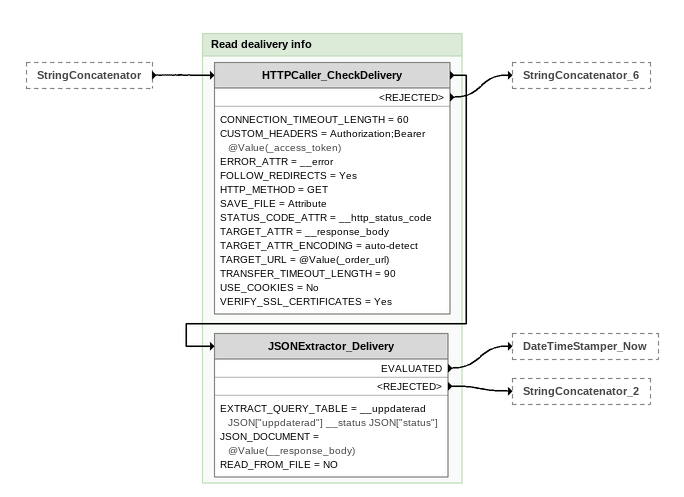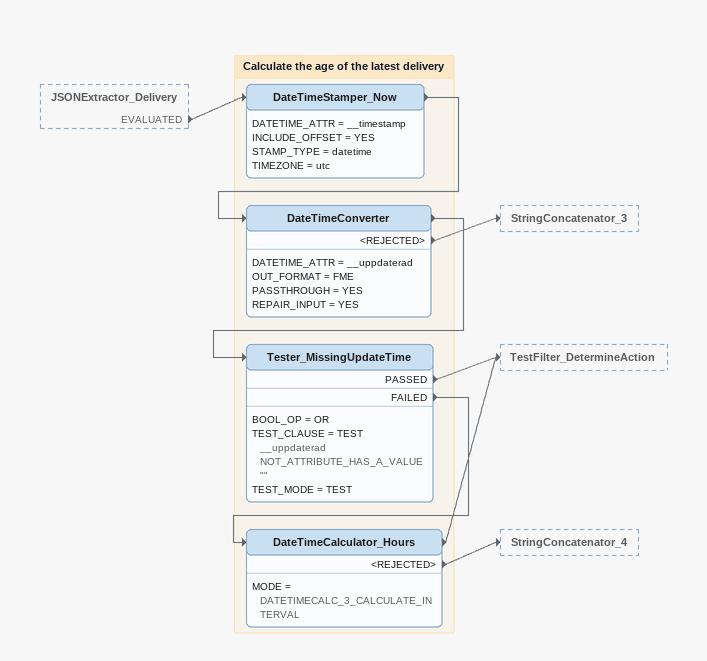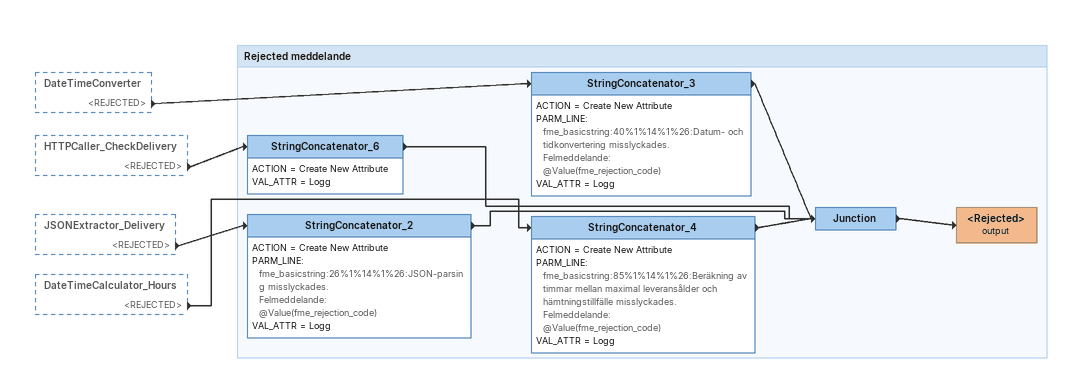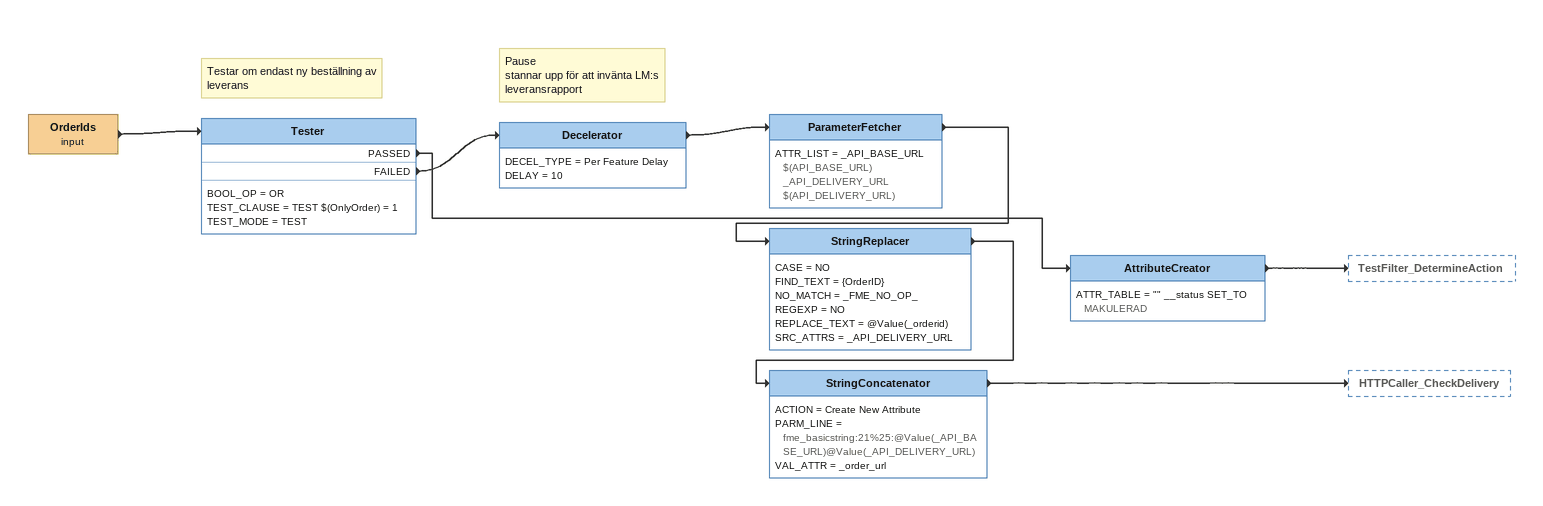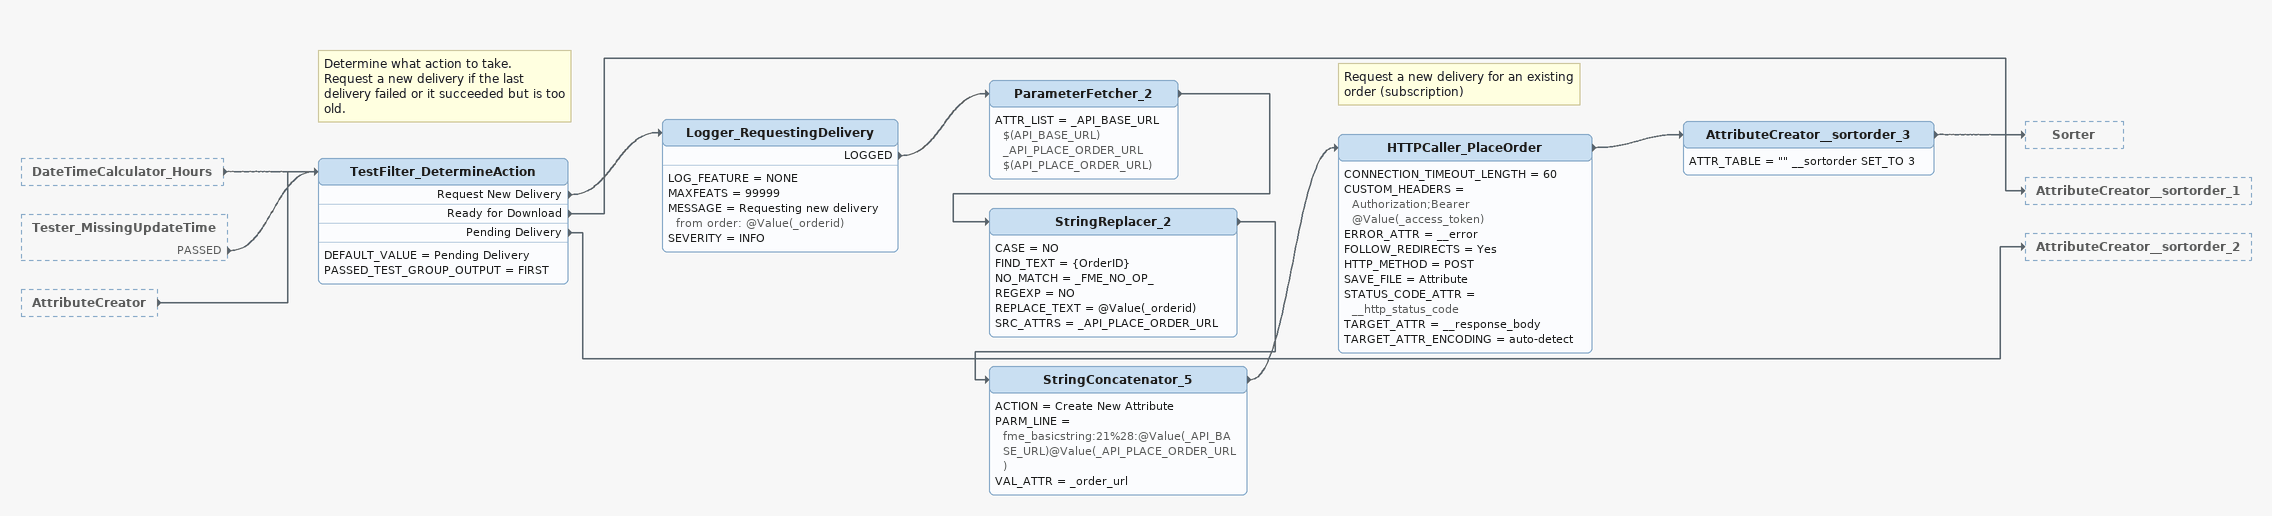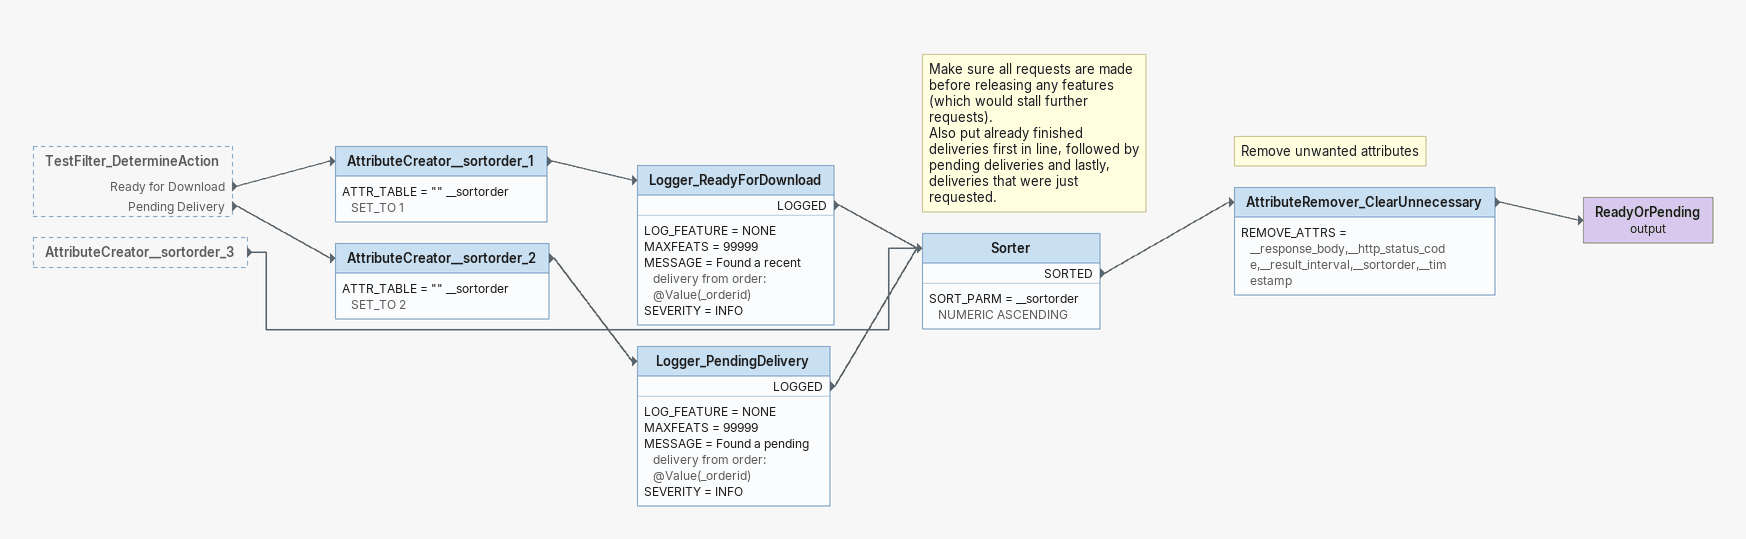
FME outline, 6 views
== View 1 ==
StringConcatenator [outside]
    -> HTTPCaller_CheckDelivery

Bookmark: Read dealivery info
HTTPCaller_CheckDelivery
    CONNECTION_TIMEOUT_LENGTH = 60
    CUSTOM_HEADERS = Authorization;Bearer @Value(_access_token)
    ERROR_ATTR = __error
    FOLLOW_REDIRECTS = Yes
    HTTP_METHOD = GET
    SAVE_FILE = Attribute
    STATUS_CODE_ATTR = __http_status_code
    TARGET_ATTR = __response_body
    TARGET_ATTR_ENCODING = auto-detect
    TARGET_URL = @Value(_order_url)
    TRANSFER_TIMEOUT_LENGTH = 90
    USE_COOKIES = No
    VERIFY_SSL_CERTIFICATES = Yes
    -> JSONExtractor_Delivery
    <REJECTED> -> StringConcatenator_6
JSONExtractor_Delivery
    EXTRACT_QUERY_TABLE = __uppdaterad JSON["uppdaterad"] __status JSON["status"]
    JSON_DOCUMENT = @Value(__response_body)
    READ_FROM_FILE = NO
    EVALUATED -> DateTimeStamper_Now
    <REJECTED> -> StringConcatenator_2

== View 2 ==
JSONExtractor_Delivery [outside]
    EVALUATED -> DateTimeStamper_Now

Bookmark: Calculate the age of the latest delivery
DateTimeStamper_Now
    DATETIME_ATTR = __timestamp
    INCLUDE_OFFSET = YES
    STAMP_TYPE = datetime
    TIMEZONE = utc
    -> DateTimeConverter
DateTimeConverter
    DATETIME_ATTR = __uppdaterad
    OUT_FORMAT = FME
    PASSTHROUGH = YES
    REPAIR_INPUT = YES
    -> Tester_MissingUpdateTime
    <REJECTED> -> StringConcatenator_3
Tester_MissingUpdateTime
    BOOL_OP = OR
    TEST_CLAUSE = TEST __uppdaterad NOT_ATTRIBUTE_HAS_A_VALUE ""
    TEST_MODE = TEST
    PASSED -> TestFilter_DetermineAction
    FAILED -> DateTimeCalculator_Hours
DateTimeCalculator_Hours
    MODE = DATETIMECALC_3_CALCULATE_INTERVAL
    -> TestFilter_DetermineAction
    <REJECTED> -> StringConcatenator_4

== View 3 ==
DateTimeConverter [outside]
    <REJECTED> -> StringConcatenator_3
HTTPCaller_CheckDelivery [outside]
    <REJECTED> -> StringConcatenator_6
JSONExtractor_Delivery [outside]
    <REJECTED> -> StringConcatenator_2
DateTimeCalculator_Hours [outside]
    <REJECTED> -> StringConcatenator_4

Bookmark: Rejected meddelande
StringConcatenator_4
    ACTION = Create New Attribute
    PARM_LINE:
      fme_basicstring:85%1%14%1%26:Beräkning av timmar mellan maximal leveransålder och hämtningstillfälle misslyckades.
      Felmeddelande:
      @Value(fme_rejection_code)
    VAL_ATTR = Logg
    -> Junction
StringConcatenator_3
    ACTION = Create New Attribute
    PARM_LINE:
      fme_basicstring:40%1%14%1%26:Datum- och tidkonvertering misslyckades.
      Felmeddelande:
      @Value(fme_rejection_code)
    VAL_ATTR = Logg
    -> Junction
StringConcatenator_2
    ACTION = Create New Attribute
    PARM_LINE:
      fme_basicstring:26%1%14%1%26:JSON-parsing misslyckades.
      Felmeddelande:
      @Value(fme_rejection_code)
    VAL_ATTR = Logg
    -> Junction
StringConcatenator_6
    ACTION = Create New Attribute
    VAL_ATTR = Logg
    -> Junction
Junction
    -> <Rejected> (output)
<Rejected> (output)

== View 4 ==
OrderIds (input)
    -> Tester
Note: Testar om endast ny beställning av leverans
Tester
    BOOL_OP = OR
    TEST_CLAUSE = TEST $(OnlyOrder) = 1
    TEST_MODE = TEST
    PASSED -> AttributeCreator
    FAILED -> Decelerator
Note: Pause / stannar upp för att invänta LM:s leveransrapport
Decelerator
    DECEL_TYPE = Per Feature Delay
    DELAY = 10
    -> ParameterFetcher
ParameterFetcher
    ATTR_LIST = _API_BASE_URL $(API_BASE_URL) _API_DELIVERY_URL $(API_DELIVERY_URL)
    -> StringReplacer
StringReplacer
    CASE = NO
    FIND_TEXT = {OrderID}
    NO_MATCH = _FME_NO_OP_
    REGEXP = NO
    REPLACE_TEXT = @Value(_orderid)
    SRC_ATTRS = _API_DELIVERY_URL
    -> StringConcatenator
StringConcatenator
    ACTION = Create New Attribute
    PARM_LINE = fme_basicstring:21%25:@Value(_API_BASE_URL)@Value(_API_DELIVERY_URL)
    VAL_ATTR = _order_url
    -> HTTPCaller_CheckDelivery
AttributeCreator
    ATTR_TABLE = "" __status SET_TO MAKULERAD
    -> TestFilter_DetermineAction

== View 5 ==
DateTimeCalculator_Hours [outside]
    -> TestFilter_DetermineAction
Tester_MissingUpdateTime [outside]
    PASSED -> TestFilter_DetermineAction
AttributeCreator [outside]
    -> TestFilter_DetermineAction
Note: Determine what action to take. / Request a new delivery if the last delivery failed or it succeeded but is too old.
TestFilter_DetermineAction
    DEFAULT_VALUE = Pending Delivery
    PASSED_TEST_GROUP_OUTPUT = FIRST
    Request New Delivery -> Logger_RequestingDelivery
    Ready for Download -> AttributeCreator__sortorder_1
    Pending Delivery -> AttributeCreator__sortorder_2
Logger_RequestingDelivery
    LOG_FEATURE = NONE
    MAXFEATS = 99999
    MESSAGE = Requesting new delivery from order: @Value(_orderid)
    SEVERITY = INFO
    LOGGED -> ParameterFetcher_2
ParameterFetcher_2
    ATTR_LIST = _API_BASE_URL $(API_BASE_URL) _API_PLACE_ORDER_URL $(API_PLACE_ORDER_URL)
    -> StringReplacer_2
StringReplacer_2
    CASE = NO
    FIND_TEXT = {OrderID}
    NO_MATCH = _FME_NO_OP_
    REGEXP = NO
    REPLACE_TEXT = @Value(_orderid)
    SRC_ATTRS = _API_PLACE_ORDER_URL
    -> StringConcatenator_5
StringConcatenator_5
    ACTION = Create New Attribute
    PARM_LINE = fme_basicstring:21%28:@Value(_API_BASE_URL)@Value(_API_PLACE_ORDER_URL)
    VAL_ATTR = _order_url
    -> HTTPCaller_PlaceOrder
Note: Request a new delivery for an existing order (subscription)
HTTPCaller_PlaceOrder
    CONNECTION_TIMEOUT_LENGTH = 60
    CUSTOM_HEADERS = Authorization;Bearer @Value(_access_token)
    ERROR_ATTR = __error
    FOLLOW_REDIRECTS = Yes
    HTTP_METHOD = POST
    SAVE_FILE = Attribute
    STATUS_CODE_ATTR = __http_status_code
    TARGET_ATTR = __response_body
    TARGET_ATTR_ENCODING = auto-detect
    -> AttributeCreator__sortorder_3
AttributeCreator__sortorder_3
    ATTR_TABLE = "" __sortorder SET_TO 3
    -> Sorter

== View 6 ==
TestFilter_DetermineAction [outside]
    Ready for Download -> AttributeCreator__sortorder_1
    Pending Delivery -> AttributeCreator__sortorder_2
AttributeCreator__sortorder_3 [outside]
    -> Sorter
AttributeCreator__sortorder_1
    ATTR_TABLE = "" __sortorder SET_TO 1
    -> Logger_ReadyForDownload
Logger_ReadyForDownload
    LOG_FEATURE = NONE
    MAXFEATS = 99999
    MESSAGE = Found a recent delivery from order: @Value(_orderid)
    SEVERITY = INFO
    LOGGED -> Sorter
AttributeCreator__sortorder_2
    ATTR_TABLE = "" __sortorder SET_TO 2
    -> Logger_PendingDelivery
Logger_PendingDelivery
    LOG_FEATURE = NONE
    MAXFEATS = 99999
    MESSAGE = Found a pending delivery from order: @Value(_orderid)
    SEVERITY = INFO
    LOGGED -> Sorter
Note: Make sure all requests are made before releasing any features (which would stall further requests). / Also put already finished deliveries first in line, followed by pending deliveries and lastly, deliveries that were just requested.
Sorter
    SORT_PARM = __sortorder NUMERIC ASCENDING
    SORTED -> AttributeRemover_ClearUnnecessary
Note: Remove unwanted attributes
AttributeRemover_ClearUnnecessary
    REMOVE_ATTRS = __response_body,__http_status_code,__result_interval,__sortorder,__timestamp
    -> ReadyOrPending (output)
ReadyOrPending (output)
